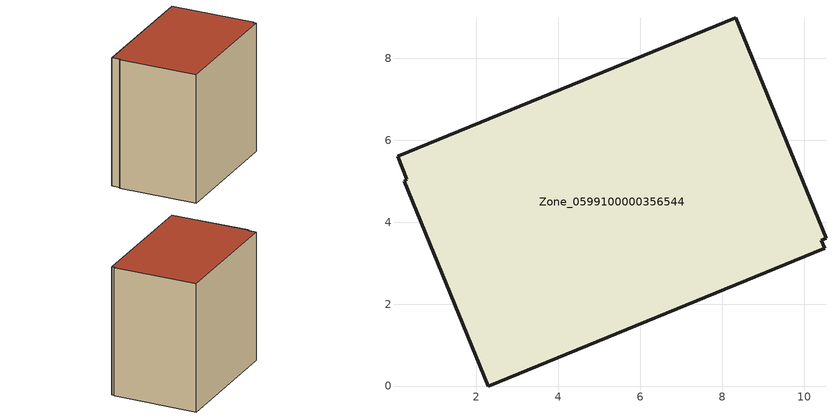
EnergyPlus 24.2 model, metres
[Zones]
Zone_0599100000356544
 floor ground (C_G): 2.29,0 0.23,5.01 0.3,5.05 0.07,5.61 8.33,8.99 10.54,3.61 10.42,3.56 10.51,3.36 z0
 wall outside (C_F): 8.33,8.99 0.07,5.61 0.3,5.05 0.23,5.01 2.29,0 10.51,3.36 10.42,3.56 10.54,3.61 8.33,8.99 z0:8.99
 roof outside (C_R): 0.23,5.01 2.29,0 10.51,3.36 10.42,3.56 10.54,3.61 8.33,8.99 0.07,5.61 0.3,5.05 z8.99
[BUILDING]
Pand.0599100000356544: North Axis=0; Terrain=City; Loads Convergence Tolerance Value=0.04; Temperature Convergence Tolerance Value=0.4; Solar Distribution=FullExterior; Maximum Number of Warmup Days=25; Minimum Number of Warmup Days=1
[Site:Location]
Rotterdam.The.Hague.AP_ZH_NLD Design_Conditions: Latitude=51.96; Longitude=4.45; Time Zone=1; Elevation=-4.5
[SITE:GROUNDTEMPERATURE:BUILDINGSURFACE]
18, 18, 18, 18, 18, 18, 18, 18, 18, 18, 18, 18
[MATERIAL] Thermal Absorptance=0.9; Solar Absorptance=0.7; Visible Absorptance=0.7
Name | Roughness | Thickness | Conductivity | Density | Specific Heat
G.TI.1992-2005 | MediumSmooth | 0.15 | 0.06 | 540 | 1210
F.TI.1992-2005 | Rough | 0.3 | 0.12 | 1920 | 840
R.TI.1992-2005 | MediumRough | 0.2 | 0.08 | 1500 | 1000
[CONSTRUCTION]
C_G: G.TI.1992-2005
C_F: F.TI.1992-2005
C_R: R.TI.1992-2005
[ZONE]
Zone_0599100000356544: Type=1; Multiplier=1; Ceiling Height=Autocalculate; Volume=Autocalculate; Floor Area=autocalculate; Part of Total Floor Area=Yes
[ZONEINFILTRATION:DESIGNFLOWRATE]
Infil_Zone_0599100000356544: Zone or ZoneList or Space or SpaceList=Zone_0599100000356544; Schedule=AlwaysOn; Design Flow Rate Calculation Method=Flow/Area; Flow Rate per Floor Area=0.0015; Constant Term Coefficient=1; Temperature Term Coefficient=0; Velocity Term Coefficient=0; Velocity Squared Term Coefficient=0
[HVACTEMPLATE:ZONE:IDEALLOADSAIRSYSTEM]
Zone_0599100000356544: Maximum Heating Supply Air Temperature=50; Minimum Cooling Supply Air Temperature=13; Maximum Heating Supply Air Humidity Ratio=0.0156; Minimum Cooling Supply Air Humidity Ratio=0.0077; Heating Limit=NoLimit; Cooling Limit=NoLimit; Dehumidification Control Type=ConstantSensibleHeatRatio; Cooling Sensible Heat Ratio=0.7; Dehumidification Setpoint=60; Humidification Control Type=None; Humidification Setpoint=30; Outdoor Air Method=None; Outdoor Air Flow Rate per Person=0.00944; Outdoor Air Flow Rate per Zone Floor Area=0; Outdoor Air Flow Rate per Zone=0; Demand Controlled Ventilation Type=None; Outdoor Air Economizer Type=NoEconomizer; Heat Recovery Type=None; Sensible Heat Recovery Effectiveness=0.7; Latent Heat Recovery Effectiveness=0.65
[ZONECONTROL:THERMOSTAT]
ThermostatControl_Zone_0599100000356544: Zone or ZoneList=Zone_0599100000356544; Control Type Schedule=DualSetpointControlType; Control 1=Thermostat_Zone_0599100000356544; Temperature Difference Between Cutout And Setpoint=0
[THERMOSTATSETPOINT:DUALSETPOINT]
Thermostat_Zone_0599100000356544: Heating Setpoint Temperature Schedule=HeatingSetpoint_Zone_0599100000356544; Cooling Setpoint Temperature Schedule=CoolingSetpoint_Zone_0599100000356544
[SCHEDULE:COMPACT]
HeatingSetpoint_Zone_0599100000356544: Through: 12/31, For: AllDays, Until: 24:00, 21
CoolingSetpoint_Zone_0599100000356544: Through: 12/31, For: AllDays, Until: 24:00, 24
DualSetpointControlType: Through: 12/31, For: AllDays, Until: 24:00, 4
AlwaysOn: Through: 12/31, For: AllDays, Until: 24:00, 1
